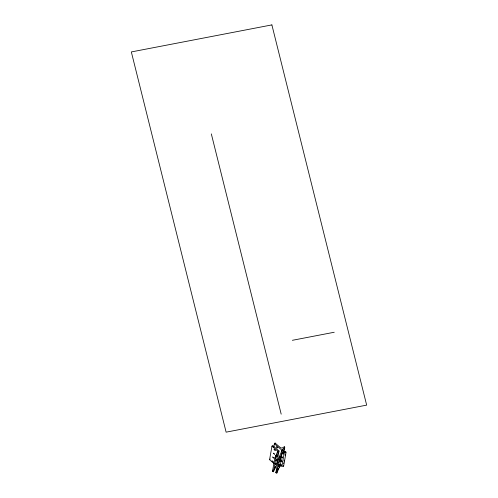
<?xml version="1.0" encoding="UTF-8"?>
<svg xmlns="http://www.w3.org/2000/svg" width="498" height="498" viewBox="0 0 498 498"><rect width="100%" height="100%" fill="white"/><g stroke="black" fill="none" stroke-linecap="round" stroke-linejoin="round"><path stroke-width="0.75" d="M276.11 460.644L276.683 459.206M276.695 459.243L276.147 460.625M277.156 469.328L277.28 468.867M274.236 463.706L269.58 459.71L271.964 446.189L272.655 445.492L279.017 450.951L276.633 464.466L273.452 471.762L272.487 471.382L274.871 457.861L277.784 451.188L271.964 446.189M273.788 447.123L274.379 443.743L275.077 443.039L280.231 447.465A2.073 1.924 10 0 0 283.032 447.503A3.243 3 10 0 1 284.514 446.806L284.744 447.746L284.003 451.972M274.927 443.886L275.077 443.039M273.452 471.762L275.836 458.247L279.017 450.951M277.517 452.688L277.784 451.188M275.855 472.72L278.239 459.2L282.092 450.36L283.101 450.167A2.204 2.042 10 0 0 285.746 451.754L285.983 452.701L283.599 466.215A3.243 3 10 0 1 281.918 466.122A2.073 1.924 10 0 0 279.39 467.186L276.813 473.1L275.855 472.72L277.336 469.315M276.813 473.1L279.197 459.586L281.775 453.672A2.073 1.924 10 0 1 284.302 452.607A3.243 3 10 0 0 285.983 452.701M281.793 452.047L282.092 450.36L274.379 443.743M279.39 467.186L281.775 453.672M282.584 450.036L282.733 449.196M280.729 465.082A2.073 1.924 10 0 1 281.227 464.976L281.127 465.555A2.073 1.924 10 0 0 280.629 465.661L280.399 463.756M281.407 461.223A2.073 1.924 10 0 1 281.912 461.111L281.806 461.69A2.073 1.924 10 0 0 281.308 461.802L280.916 459.237M282.092 457.363A2.073 1.924 10 0 1 282.59 457.251L282.491 457.83A2.073 1.924 10 0 0 281.986 457.942L281.762 456.037M283.169 453.971L283.275 453.385A2.073 1.924 10 0 0 282.771 453.497L282.671 454.076A2.073 1.924 10 0 1 283.169 453.971L282.839 452.651M283.617 451.873L283.767 451.026M284.065 449.339L284.215 448.493M284.364 447.646L284.514 446.806M281.918 466.122L284.302 452.607M283.661 463.582L283.81 462.742M284.109 461.048L284.258 460.208M285.149 455.135L285.298 454.294M285.597 452.601L285.746 451.754M279.278 457.401L279.633 456.529M278.332 464.366L278.127 464.914M277.635 468.288L277.635 468.027M279.633 456.828L279.397 457.394M276.147 455.801L275.979 456.174L276.153 455.782M272.487 471.382L273.072 470.044M278.525 466.595L279.415 464.553M269.58 459.71L270.271 459.007M280.169 458.129L280.729 456.685L280.156 458.123M292.376 340.302L334.233 332.253M274.871 457.861L275.836 458.247M278.239 459.2L279.197 459.586M276.956 461.509L278.058 462.455M211.326 133.894L281.189 414.149M281.843 450.765L282.173 452.091M281.495 455.95L281.986 457.942M283.418 465.512L283.599 466.215M281.482 460.376L281.806 461.69M280.81 459.816L281.308 461.802M280.293 464.341L280.629 465.661M281.7 464.976A2.204 2.042 10 0 1 281.513 464.852M283.101 450.167A2.204 2.042 10 0 1 284.744 447.746M275.83 456.373L276.402 454.96L275.836 456.336M274.753 468.332L275.319 466.931L274.753 468.332M275.431 464.472L276.004 463.065L275.438 464.441M276.795 456.747L277.38 455.365L276.795 456.747M278.114 469.67L278.699 468.288L278.121 469.645M278.793 465.811L279.378 464.41L278.799 465.779M279.478 461.951L280.05 460.544L279.478 461.951M272.051 460.93L273.178 461.982L272.051 460.93M272.73 457.064L273.856 458.123L272.742 457.04M273.414 453.205L274.541 454.257L273.421 453.18M274.093 449.345L275.22 450.397L274.093 449.345M276.514 446.893L277.641 447.945L276.539 446.849M271.883 24.9L131.335 51.935L226.117 432.158L366.665 405.123L271.883 24.9"/></g></svg>
